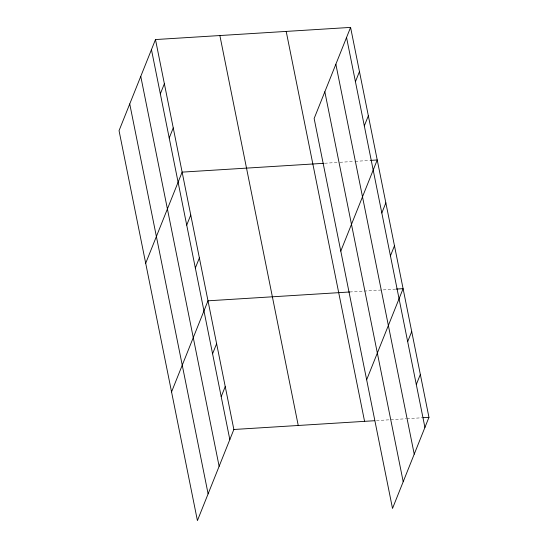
<?xml version="1.0" encoding="UTF-8"?>
<svg xmlns="http://www.w3.org/2000/svg" width="548" height="548" viewBox="0 0 548 548"><rect width="100%" height="100%" fill="white"/><g stroke="black" fill="none" stroke-linecap="round" stroke-linejoin="round"><path stroke-width="0.41" stroke-dasharray="2.74 2.06" d="M324.711 163.249L339.109 162.352M339.959 162.297L354.357 161.4M355.207 161.352L369.605 160.454M349.727 291.981L396.314 289.077M376.435 420.604L406.082 418.761M406.931 418.706L422.179 417.761"/><path stroke-width="0.82" d="M155.488 39.552L119.046 130.664L197.417 520.6L233.859 429.488L155.488 39.552L350.583 27.4L428.954 417.336L392.512 508.448L314.141 118.512L350.583 27.4M160.338 93.831L164.373 83.741M169.216 138.021L173.25 127.937M145.693 263.246L182.135 172.127L323.861 163.304M186.717 225.112L190.752 215.022M195.341 267.999L199.376 257.916M171.551 391.923L207.993 300.811L349.727 291.981M212.583 353.789L216.618 343.699M221.2 396.684L225.235 386.593M355.433 81.679L359.467 71.589M364.317 125.876L368.352 115.786M340.788 251.094L377.23 159.975L370.455 160.4M381.819 212.96L385.854 202.87M390.436 255.854L394.471 245.764M366.653 379.771L403.095 288.659L396.314 289.077M407.678 341.637L411.712 331.547M416.302 384.532L420.337 374.442M233.859 429.488L374.736 420.713M423.029 417.706L428.954 417.336M346.548 37.49L424.919 427.419M335.856 64.226L414.226 454.162M324.834 91.776L403.205 481.713M286.2 31.407L364.571 421.344M219.871 35.545L298.242 425.474M151.454 49.635L229.824 439.571M140.761 76.378L219.131 466.314M129.739 103.928L208.11 493.864"/></g></svg>
